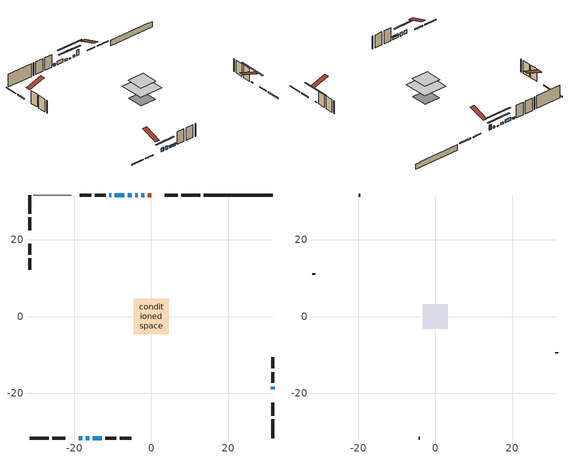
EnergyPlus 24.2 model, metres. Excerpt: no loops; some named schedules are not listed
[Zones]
conditioned space
 floor adiabatic (AdiabaticFloorConstruction): -4.6,-4.6 -4.6,4.6 4.6,4.6 4.6,-4.6 z2.74
 floor foundation (Slab1 construction): -3.1,-3.1 -3.1,3.1 3.1,3.1 3.1,-3.1 z-1.83
 wall outside (RimJoist1 construction): 12.73,31.65 7.82,31.65 / -31.65,-31.65 -26.73,-31.65 / -31.65,31.65 -31.65,26.73 / 31.65,-31.65 31.65,-26.73 z0.3:0.6
 wall outside (RimJoist2 construction): 6.89,31.65 3.52,31.65 / -25.8,-31.65 -22.43,-31.65 / -31.65,25.8 -31.65,22.43 / 31.65,-25.8 31.65,-22.43 z0.3:0.6
 wall outside (AdiabaticWallConstruction 1): -0.01,31.65 -0.87,31.65 z0.3:2.33
 wall outside (AdiabaticWallConstruction): -1.79,31.65 -2.56,31.65 / -5.08,31.65 -6.15,31.65 / -15.22,-31.65 -12.93,-31.65 z0.3:1.06; 31.65,-18.91 31.65,-18.24 / -3.48,31.65 -4.15,31.65 z0.3:0.56; -7.07,31.65 -9.44,31.65 z0.3:1.52; -18.9,-31.65 -17.99,-31.65 / -17.06,-31.65 -16.14,-31.65 z0.3:1.57; -10.37,31.65 -10.98,31.65 z0.3:0.74
 wall outside (Wall1 construction): -11.91,31.65 -14.76,31.65 / -12,-31.65 -9.15,-31.65 / -31.65,18.9 -31.65,16.05 / 31.65,-17.31 31.65,-14.46 z0.3:5.18
 wall outside (Wall2 construction): -15.69,31.65 -18.66,31.65 / -8.22,-31.65 -5.25,-31.65 / -31.65,15.12 -31.65,12.15 / 31.65,-13.53 31.65,-10.56 z0.3:5.18
 wall foundation (FoundationWall1 construction): 13.66,31.65,-1.83 13.66,31.65,0.3 29.85,31.65,0.3 29.85,31.65,0.11 31.65,31.65,0.11 31.65,31.65,-1.83
 wall adiabatic (Wall4 construction): -20.8,31.65 -30.72,31.65 z0.3:5.18
 window (WindowConstruction): -1.8,31.65 -2.56,31.65 z0.3:1.06
 window (WindowConstruction 7): 31.65,-18.9 31.65,-18.24 z0.3:0.55
 window (WindowConstruction 8): -3.49,31.65 -4.15,31.65 z0.3:0.55
 window (WindowConstruction 1): -5.08,31.65 -6.14,31.65 z0.3:1.06
 window (WindowConstruction 2): -7.07,31.65 -9.44,31.65 z0.3:1.52
 window (WindowConstruction 3): -18.9,-31.65 -17.99,-31.65 z0.3:1.57
 window (WindowConstruction 4): -17.06,-31.65 -16.15,-31.65 z0.3:1.57
 window (WindowConstruction 5): -10.37,31.65 -10.98,31.65 z0.3:0.73
 window (WindowConstruction 6): -15.22,-31.65 -12.93,-31.65 z0.3:1.06
 door (Door): -0.01,31.65 -0.87,31.65 z0.3:2.33
 ceiling adiabatic (AdiabaticFloorConstruction): 4.6,-4.6 4.6,4.6 -4.6,4.6 -4.6,-4.6 z2.74
attic - vented
 floor to conditioned space (Floor1 construction Reversed): -3.25,-3.25 -3.25,3.25 3.25,3.25 3.25,-3.25 z5.18
 wall outside (Wall3 construction): -19.59,31.65 -19.87,31.65 / -4.32,-31.65 -4.03,-31.65 / -31.65,11.22 -31.65,10.94 / 31.65,-9.63 31.65,-9.35 z0.3:5.18
 roof outside (Roof1 construction): 0.92,31.65,5.18 0.92,25.31,7.29 2.59,25.31,7.29 2.59,31.65,5.18; -19.83,-31.65,5.18 -19.83,-25.31,7.29 -21.5,-25.31,7.29 -21.5,-31.65,5.18; -31.65,19.83,5.18 -25.31,19.83,7.29 -25.31,21.5,7.29 -31.65,21.5,5.18; 31.65,-19.83,5.18 25.31,-19.83,7.29 25.31,-21.5,7.29 31.65,-21.5,5.18
shading: -5.05,31.65 0.69,31.65 0.69,32.06 -5.05,32.06 z3.55; 31.65,-13.31 31.65,-23.83 32.06,-23.83 32.06,-13.31 z5.48; -9.08,31.65 1.44,31.65 1.44,32.06 -9.08,32.06 z5.48; -8.63,31.65 -2.59,31.65 -2.59,32.06 -8.63,32.06 z3.55; -15.5,-31.65 -21.39,-31.65 -21.39,-32.06 -15.5,-32.06 z4.06; -13.66,-31.65 -19.55,-31.65 -19.55,-32.06 -13.66,-32.06 z4.06; -11.18,31.65 -10.17,31.65 -10.17,32.06 -11.18,32.06 z0.93; -12.73,-31.65 -15.42,-31.65 -15.42,-32.06 -12.73,-32.06 z1.26
[Building]
Building 1: Terrain=Suburbs
[Site:Location]
Erieau AUT_ON: Latitude {deg}=42.25; Longitude {deg}=-81.9; Time Zone {hr}=-5; Elevation {m}=178; Keep Site Location Information=Yes
[Site:GroundTemperature:Shallow]
5.2292, 3.30147, 3.1471, 4.0619, 7.73432, 11.3896, 14.5586, 16.5661, 16.7366, 15.1039, 12.0157, 8.47254
[Site:WaterMainsTemperature]
Calculation Method=Schedule; Temperature Schedule=mains temperature schedule
[Material] Roughness=Rough; Thermal Absorptance=0.9
Name | Thickness {m} | Conductivity {W/m-K} | Density {kg/m3} | Specific Heat {J/kg-K} | Solar Absorptance | Visible Absorptance
asphalt or fiberglass shingles | 0.00635 | 0.162714 | 1121.4 | 1465.45 | 0.4 | 0.4
ceiling loosefill ins | 0.169333 | 0.0480833 | 16.02 | 1046.75 | 0.7 | 0.7
ceiling stud and cavity | 0.1397 | 0.157415 | 65.682 | 1177.47 | 0.7 | 0.7
concrete 4.0 in. | 0.1016 | 1.803125 | 2242.8 | 837.4 | 0.7 | 0.7
concrete 8.0 in. | 0.2032 | 1.803125 | 2242.8 | 837.4 | 0.7 | 0.7
door material | 0.04445 | 0.053851 | 512.64 | 1214.23 | 0.7 | 0.7
exterior vertical ins | 0.0125104 | 0.029427 | 32.04 | 1214.23 | 0.7 | 0.7
floor covering | 0.0127 | 0.0433444 | 54.468 | 1339.84 | 0.6 | 0.6
floor rigid ins; wall rigid ins | 0.512978 | 0.029427 | 32.04 | 1214.23 | 0.7 | 0.7
floor stud and cavity | 0.1397 | 1.75129 | 37.0049 | 1207.88 | 0.7 | 0.7
furniture material conditioned space 1 | 0.1524 | 0.115458 | 640.8 | 1214.23 | 0.6 | 0.6
gypsum board | 0.0127 | 0.160291 | 801 | 837.4 | 0.6 | 0.6
gypsum board 1 | 0.0127 | 0.160291 | 801 | 837.4 | 0.7 | 0.7
osb sheathing 0.5 in. | 0.0127 | 0.115458 | 512.64 | 1214.23 | 0.7 | 0.7
osb sheathing 0.5 in. 1 | 0.0127 | 0.115458 | 512.64 | 1214.23 | 0.4 | 0.4
osb sheathing 0.75 in. | 0.01905 | 0.115458 | 512.64 | 1214.23 | 0.7 | 0.7
osb sheathing 2.0 in. | 0.0508 | 0.115458 | 512.64 | 1214.23 | 0.7 | 0.7
rim joist stud and cavity | 0.0508 | 0.0296939 | 125.044 | 1163.47 | 0.6 | 0.6
wall stud and cavity | 0.1397 | 0.0945631 | 139.0536 | 1170.24 | 0.7 | 0.7
wall stud and cavity 1 | 0.1397 | 0.0950161 | 139.0536 | 1170.24 | 0.7 | 0.7
wall stud and cavity 2 | 0.0889 | 6.9971 | 50.32683 | 1063.81 | 0.6 | 0.6
wall stud and cavity 3 | 0.1397 | 0.0851686 | 139.0536 | 1170.24 | 0.7 | 0.7
wall stud and cavity 4 | 0.0889 | 0.380278 | 52.3479 | 1209.89 | 0.7 | 0.7
wall stud and cavity 5 | 0.0889 | 0.391764 | 83.0341 | 1211.67 | 0.7 | 0.7
wood siding | 0.0254 | 0.102417 | 544.68 | 1172.36 | 0.4 | 0.4
wood siding 1 | 0.00254 | 0.102417 | 544.68 | 1172.36 | 0.4 | 0.4
wood siding 2; wood siding 3; wood siding 4 | 0.0254 | 0.102417 | 544.68 | 1172.36 | 0.7 | 0.7
[WindowMaterial:SimpleGlazingSystem]
Name | U-Factor {W/m2-K} | Solar Heat Gain Coefficient
WindowMaterial | 2.97187 | 0.61
WindowMaterial 1 | 2.95426 | 0.63
WindowMaterial 2 | 2.99571 | 0.57
WindowMaterial 3 | 2.99855 | 0.59
WindowMaterial 4 | 2.93382 | 0.65
WindowMaterial 5 | 3.02751 | 0.54
WindowMaterial 6 | 2.95142 | 0.64
WindowMaterial 7 | 3.09281 | 0.47
[Construction]
AdiabaticFloorConstruction: floor stud and cavity, floor rigid ins, osb sheathing 0.75 in., floor covering
AdiabaticWallConstruction: wood siding 3, wall rigid ins, wall stud and cavity 4, gypsum board
AdiabaticWallConstruction 1: wood siding 4, wall rigid ins, wall stud and cavity 4, gypsum board
Door: door material
Floor1 construction Reversed: gypsum board, ceiling stud and cavity, ceiling loosefill ins
FoundationWall1 construction: concrete 8.0 in., gypsum board 1
furniture construction conditioned space 1: furniture material conditioned space 1
PartitionWallConstruction: gypsum board, wall stud and cavity 5, gypsum board
RimJoist1 construction; RimJoist2 construction: wood siding 2, osb sheathing 2.0 in., rim joist stud and cavity
Roof1 construction: asphalt or fiberglass shingles
Slab1 construction: concrete 4.0 in.
Wall1 construction: wood siding, osb sheathing 0.5 in., wall stud and cavity, gypsum board
Wall2 construction: wood siding, osb sheathing 0.5 in., wall stud and cavity 1, gypsum board
Wall3 construction: wood siding 1, wall stud and cavity 2
Wall4 construction: osb sheathing 0.5 in. 1, wall stud and cavity 3, gypsum board
WindowConstruction: WindowMaterial
WindowConstruction 1: WindowMaterial 1
WindowConstruction 2: WindowMaterial 2
WindowConstruction 3: WindowMaterial 3
WindowConstruction 4: WindowMaterial 4
WindowConstruction 5: WindowMaterial 5
WindowConstruction 6: WindowMaterial 6
WindowConstruction 7; WindowConstruction 8: WindowMaterial 7
[Zone] Multiplier=1; Part of Total Floor Area=Yes
Name | Volume {m3}
attic - vented | 14.5306
conditioned space | 300.8
[Space]
Name | Zone | Volume {m3}
attic - vented 1 | attic - vented | 14.5306
conditioned space 1 | conditioned space | 300.8
[ZoneInfiltration:EffectiveLeakageArea]
infil attic - vented 1: Zone or Space=attic - vented 1; Schedule=Always On Discrete; Effective Air Leakage Area {cm2}=2033.28; Stack Coefficient=0.000486064; Wind Coefficient=1.48959e-05
[ZoneMixing]
whole house fan mix: Zone or Space=attic - vented; Schedule=Always On Continuous; Design Flow Rate Calculation Method=Flow/Zone; Design Flow Rate {m3/s}=0; Source Zone or Space=conditioned space
[SurfaceProperty:ExposedFoundationPerimeter]
Slab1: Exposed Perimeter Calculation Method=TotalExposedPerimeter; Total Exposed Perimeter {m}=17.983
[InternalMass] Zone or ZoneList=conditioned space; Space or SpaceList=conditioned space 1
Name | Construction | Surface Area {m2}
furniture mass conditioned space 1 | furniture construction conditioned space 1 | 49.2799
partition wall mass | PartitionWallConstruction | 123.2
[Lights]
interior lighting: Zone or ZoneList or Space or SpaceList=conditioned space 1; Schedule=interior lighting schedule; Design Level Calculation Method=LightingLevel; Lighting Level {W}=343.2; Return Air Fraction=0; Fraction Radiant=0.6; Fraction Visible=0.2; Fraction Replaceable=1
[People]
occupants: Zone or ZoneList or Space or SpaceList=conditioned space 1; Number of People Schedule=occupants schedule; Number of People Calculation Method=People; Number of People=3; Fraction Radiant=0.314171; Sensible Heat Fraction=0.56303; Activity Level Schedule=occupants activity schedule; Carbon Dioxide Generation Rate {m3/s-W}=0; Enable ASHRAE 55 Comfort Warnings=No; Mean Radiant Temperature Calculation Type=EnclosureAveraged
[ElectricEquipment] Zone or ZoneList or Space or SpaceList=conditioned space 1; Design Level Calculation Method=EquipmentLevel
Name | Schedule | Design Level {W} | Fraction Latent | Fraction Radiant | Fraction Lost
clothes dryer | clothes dryer schedule | 140.772 | 0.015 | 0.081 | 0.85
clothes washer | clothes washer schedule | 32.1985 | 0.03 | 0.162 | 0.7
cooking range | cooking range schedule | 208.969 | 0.08 | 0.432 | 0.2
dishwasher | dishwasher schedule | 66.8632 | 0.3 | 0.18 | 0.4
fridge | fridge schedule | 72.9452 | 0 | 0.6 | 0
mech vent bath fan 0 | mech vent bath fan 0 schedule | 43 | 0 | 0 | 1
mech vent house fan | mech vent house fan schedule | 0 | 0 | 0 | 1
mech vent house fan cfis | mech vent house fan cfis schedule | 0 | 0 | 0 | 0
mech vent range fan 0 | mech vent range fan 0 schedule | 43 | 0 | 0 | 1
misc plug loads | misc plug loads schedule | 494.7 | 0.045 | 0.513 | 0.1
whole house fan | Always On Discrete | 0 | 0 | 0 | 1
[OtherEquipment] Zone or ZoneList or Space or SpaceList=conditioned space 1; Design Level Calculation Method=EquipmentLevel
Name | Fuel Type | Schedule | Design Level {W} | Fraction Latent | Fraction Radiant | Fraction Lost
clothes dryer 1 | Electricity | clothes dryer schedule | 0 | 0.015 | 0.081 | 0.85
cooking range 1 | Electricity | cooking range schedule | 0 | 0.08 | 0.432 | 0.2
general water use latent | None | general water use schedule | 59.3978 | 1 | 0 | 0
general water use sensible | None | general water use schedule | -58.539 | 0 | 0.6 | 0
mech vent house fan latent load | None | Always On Discrete | 0 | 1 | 0 | 0
mech vent house fan sensible load | None | Always On Discrete | 0 | 0 | 0 | 0
water heater energy adjustment1 | NaturalGas | Always On Discrete | 0.01 | 0 | 0 | 1
[ZoneInfiltration:DesignFlowRate] Zone or ZoneList or Space or SpaceList=conditioned space 1; Schedule=Always On Discrete; Design Flow Rate Calculation Method=Flow/Zone; Design Flow Rate {m3/s}=0
infil flow; natural vent flow; whole house fan flow
[AvailabilityManager:Scheduled]
central ac and furnace airloop Availability Manager: Schedule=Always On Discrete
[Foundation:Kiva]
Foundation Kiva 1: Initial Indoor Air Temperature {C}=18; Wall Height Above Grade {m}=0.300015; Wall Depth Below Slab {m}=0.2032; Custom Block Material Name 1=exterior vertical ins; Custom Block Depth 1 {m}=2.13; Custom Block X Position 1 {m}=0.2159; Custom Block Z Position 1 {m}=0
[Foundation:Kiva:Settings]
Soil Conductivity {W/m-K}=0.849921; Soil Density {kg/m3}=1842.3; Soil Specific Heat {J/kg-K}=418.7; Ground Solar Absorptivity=0.9; Ground Thermal Absorptivity=0.9; Ground Surface Roughness {m}=0.03; Far-Field Width {m}=40; Deep-Ground Boundary Condition=ZeroFlux; Deep-Ground Depth {m}=40; Minimum Cell Dimension {m}=0.2; Maximum Cell Growth Coefficient=3; Simulation Timestep=Timestep
[Exterior:Lights]
exterior lighting: Schedule=exterior lighting schedule; Design Level {W}=75.6
[EnergyManagementSystem:GlobalVariable]
central_ac_and_furnace_airloop_Fan_RTF
infil_program_Qfan
infil_program_Qinf
natural_vent_program_Qnv
natural_vent_program_Qwhf
[EnergyManagementSystem:Sensor]
Name | Output:Variable or Output:Meter Index Key | Output:Variable or Output:Meter
airflow_gain | infil flow | Infiltration Sensible Heat Gain Energy
airflow_gain_1 | natural vent flow | Infiltration Sensible Heat Gain Energy
airflow_gain_2 | whole house fan flow | Infiltration Sensible Heat Gain Energy
airflow_loss | infil flow | Infiltration Sensible Heat Loss Energy
airflow_loss_1 | natural vent flow | Infiltration Sensible Heat Loss Energy
airflow_loss_2 | whole house fan flow | Infiltration Sensible Heat Loss Energy
clg_load_cond |  | Cooling:EnergyTransfer:Zone:CONDITIONED SPACE
clg_sp_s; clg_sp_s_1 | cooling setpoint | Schedule Value
clothes_dryer_exhaust_0_sch_s | clothes dryer exhaust 0 schedule | Schedule Value
cool_season | cooling season schedule | Schedule Value
htg_load_cond |  | Heating:EnergyTransfer:Zone:CONDITIONED SPACE
htg_sp_s; htg_sp_s_1 | heating setpoint | Schedule Value
ig_ee_conv | clothes dryer | Electric Equipment Convective Heating Energy
ig_ee_conv_2 | cooking range | Electric Equipment Convective Heating Energy
ig_ee_conv_4 | fridge | Electric Equipment Convective Heating Energy
ig_ee_conv_5 | misc plug loads | Electric Equipment Convective Heating Energy
ig_ee_conv_6 | whole house fan | Electric Equipment Convective Heating Energy
ig_ee_rad | clothes dryer | Electric Equipment Radiant Heating Energy
ig_ee_rad_2 | cooking range | Electric Equipment Radiant Heating Energy
ig_ee_rad_4 | fridge | Electric Equipment Radiant Heating Energy
ig_ee_rad_5 | misc plug loads | Electric Equipment Radiant Heating Energy
ig_ee_rad_6 | whole house fan | Electric Equipment Radiant Heating Energy
ig_lgt_conv | interior lighting | Lights Convective Heating Energy
ig_lgt_rad | interior lighting | Lights Radiant Heating Energy
ig_lgt_vis | interior lighting | Lights Visible Radiation Heating Energy
ig_oe_conv | clothes dryer 1 | Other Equipment Convective Heating Energy
ig_oe_conv_1 | cooking range 1 | Other Equipment Convective Heating Energy
ig_oe_conv_2 | general water use latent | Other Equipment Convective Heating Energy
ig_oe_conv_3 | general water use sensible | Other Equipment Convective Heating Energy
ig_oe_conv_4 | water heater energy adjustment1 | Other Equipment Convective Heating Energy
ig_oe_rad | clothes dryer 1 | Other Equipment Radiant Heating Energy
ig_oe_rad_1 | cooking range 1 | Other Equipment Radiant Heating Energy
ig_oe_rad_2 | general water use latent | Other Equipment Radiant Heating Energy
ig_oe_rad_3 | general water use sensible | Other Equipment Radiant Heating Energy
ig_oe_rad_4 | water heater energy adjustment1 | Other Equipment Radiant Heating Energy
ig_ppl_conv | occupants | People Convective Heating Energy
ig_ppl_rad | occupants | People Radiant Heating Energy
im_conv | furniture mass conditioned space 1 | Surface Inside Face Convection Heat Gain Energy
im_conv_1 | partition wall mass | Surface Inside Face Convection Heat Gain Energy
im_ig | furniture mass conditioned space 1 | Surface Inside Face Internal Gains Radiation Heat Gain Energy
im_ig_1 | partition wall mass | Surface Inside Face Internal Gains Radiation Heat Gain Energy
im_lgt | furniture mass conditioned space 1 | Surface Inside Face Lights Radiation Heat Gain Energy
im_lgt_1 | partition wall mass | Surface Inside Face Lights Radiation Heat Gain Energy
im_sol | furniture mass conditioned space 1 | Surface Inside Face Solar Radiation Heat Gain Energy
im_sol_1 | partition wall mass | Surface Inside Face Solar Radiation Heat Gain Energy
im_surf | furniture mass conditioned space 1 | Surface Inside Face Net Surface Thermal Radiation Heat Gain Energy
im_surf_1 | partition wall mass | Surface Inside Face Net Surface Thermal Radiation Heat Gain Energy
mech_vent_bath_fan_0_sch_s | mech vent bath fan 0 schedule | Schedule Value
mech_vent_range_fan_0_sch_s | mech vent range fan 0 schedule | Schedule Value
mv_conv | mech vent bath fan 0 | Electric Equipment Convective Heating Energy
mv_conv_1 | mech vent house fan | Electric Equipment Convective Heating Energy
mv_conv_2 | mech vent house fan cfis | Electric Equipment Convective Heating Energy
mv_conv_3 | mech vent range fan 0 | Electric Equipment Convective Heating Energy
mv_conv_4 | mech vent house fan latent load | Other Equipment Convective Heating Energy
mv_conv_5 | mech vent house fan sensible load | Other Equipment Convective Heating Energy
mv_rad | mech vent bath fan 0 | Electric Equipment Radiant Heating Energy
mv_rad_1 | mech vent house fan | Electric Equipment Radiant Heating Energy
mv_rad_2 | mech vent house fan cfis | Electric Equipment Radiant Heating Energy
mv_rad_3 | mech vent range fan 0 | Electric Equipment Radiant Heating Energy
mv_rad_4 | mech vent house fan latent load | Other Equipment Radiant Heating Energy
mv_rad_5 | mech vent house fan sensible load | Other Equipment Radiant Heating Energy
natural_vent_s | natural vent schedule | Schedule Value
out_pb_s |  | Site Outdoor Air Barometric Pressure
out_wt_s |  | Site Outdoor Air Humidity Ratio
site_vw_s |  | Site Wind Speed
ss_back_out | Window1 | Surface Window Shortwave from Zone Back Out Window Heat Transfer Rate
ss_back_out_1 | Window10 | Surface Window Shortwave from Zone Back Out Window Heat Transfer Rate
ss_back_out_2 | Window11 | Surface Window Shortwave from Zone Back Out Window Heat Transfer Rate
ss_back_out_3 | Window2 | Surface Window Shortwave from Zone Back Out Window Heat Transfer Rate
ss_back_out_4 | Window3 | Surface Window Shortwave from Zone Back Out Window Heat Transfer Rate
ss_back_out_5 | Window4 | Surface Window Shortwave from Zone Back Out Window Heat Transfer Rate
ss_back_out_6 | Window6 | Surface Window Shortwave from Zone Back Out Window Heat Transfer Rate
ss_back_out_7 | Window7 | Surface Window Shortwave from Zone Back Out Window Heat Transfer Rate
ss_back_out_8 | Window8 | Surface Window Shortwave from Zone Back Out Window Heat Transfer Rate
ss_conv | Door1 | Surface Inside Face Convection Heat Gain Energy
ss_conv_1 | Window1 | Surface Inside Face Convection Heat Gain Energy
ss_conv_2 | Window10 | Surface Inside Face Convection Heat Gain Energy
ss_conv_3 | Window11 | Surface Inside Face Convection Heat Gain Energy
ss_conv_4 | Window2 | Surface Inside Face Convection Heat Gain Energy
ss_conv_5 | Window3 | Surface Inside Face Convection Heat Gain Energy
ss_conv_6 | Window4 | Surface Inside Face Convection Heat Gain Energy
ss_conv_7 | Window6 | Surface Inside Face Convection Heat Gain Energy
ss_conv_8 | Window7 | Surface Inside Face Convection Heat Gain Energy
ss_conv_9 | Window8 | Surface Inside Face Convection Heat Gain Energy
ss_ig | Door1 | Surface Inside Face Internal Gains Radiation Heat Gain Energy
ss_ig_1 | Window1 | Surface Inside Face Internal Gains Radiation Heat Gain Energy
ss_ig_2 | Window10 | Surface Inside Face Internal Gains Radiation Heat Gain Energy
ss_ig_3 | Window11 | Surface Inside Face Internal Gains Radiation Heat Gain Energy
ss_ig_4 | Window2 | Surface Inside Face Internal Gains Radiation Heat Gain Energy
ss_ig_5 | Window3 | Surface Inside Face Internal Gains Radiation Heat Gain Energy
ss_ig_6 | Window4 | Surface Inside Face Internal Gains Radiation Heat Gain Energy
ss_ig_7 | Window6 | Surface Inside Face Internal Gains Radiation Heat Gain Energy
ss_ig_8 | Window7 | Surface Inside Face Internal Gains Radiation Heat Gain Energy
ss_ig_9 | Window8 | Surface Inside Face Internal Gains Radiation Heat Gain Energy
ss_lgt | Door1 | Surface Inside Face Lights Radiation Heat Gain Energy
ss_sol | Door1 | Surface Inside Face Solar Radiation Heat Gain Energy
ss_surf | Door1 | Surface Inside Face Net Surface Thermal Radiation Heat Gain Energy
ss_surf_1 | Window1 | Surface Inside Face Net Surface Thermal Radiation Heat Gain Energy
ss_surf_2 | Window10 | Surface Inside Face Net Surface Thermal Radiation Heat Gain Energy
ss_surf_3 | Window11 | Surface Inside Face Net Surface Thermal Radiation Heat Gain Energy
ss_surf_4 | Window2 | Surface Inside Face Net Surface Thermal Radiation Heat Gain Energy
ss_surf_5 | Window3 | Surface Inside Face Net Surface Thermal Radiation Heat Gain Energy
ss_surf_6 | Window4 | Surface Inside Face Net Surface Thermal Radiation Heat Gain Energy
ss_surf_7 | Window6 | Surface Inside Face Net Surface Thermal Radiation Heat Gain Energy
ss_surf_8 | Window7 | Surface Inside Face Net Surface Thermal Radiation Heat Gain Energy
ss_surf_9 | Window8 | Surface Inside Face Net Surface Thermal Radiation Heat Gain Energy
ss_trans_in | Window1 | Surface Window Transmitted Solar Radiation Rate
ss_trans_in_1 | Window10 | Surface Window Transmitted Solar Radiation Rate
ss_trans_in_2 | Window11 | Surface Window Transmitted Solar Radiation Rate
ss_trans_in_3 | Window2 | Surface Window Transmitted Solar Radiation Rate
ss_trans_in_4 | Window3 | Surface Window Transmitted Solar Radiation Rate
ss_trans_in_5 | Window4 | Surface Window Transmitted Solar Radiation Rate
ss_trans_in_6 | Window6 | Surface Window Transmitted Solar Radiation Rate
ss_trans_in_7 | Window7 | Surface Window Transmitted Solar Radiation Rate
ss_trans_in_8 | Window8 | Surface Window Transmitted Solar Radiation Rate
ss_trans_out | Window1 | Surface Inside Face Initial Transmitted Diffuse Transmitted Out Window Solar Radiation Rate
ss_trans_out_1 | Window10 | Surface Inside Face Initial Transmitted Diffuse Transmitted Out Window Solar Radiation Rate
ss_trans_out_2 | Window11 | Surface Inside Face Initial Transmitted Diffuse Transmitted Out Window Solar Radiation Rate
ss_trans_out_3 | Window2 | Surface Inside Face Initial Transmitted Diffuse Transmitted Out Window Solar Radiation Rate
ss_trans_out_4 | Window3 | Surface Inside Face Initial Transmitted Diffuse Transmitted Out Window Solar Radiation Rate
ss_trans_out_5 | Window4 | Surface Inside Face Initial Transmitted Diffuse Transmitted Out Window Solar Radiation Rate
ss_trans_out_6 | Window6 | Surface Inside Face Initial Transmitted Diffuse Transmitted Out Window Solar Radiation Rate
ss_trans_out_7 | Window7 | Surface Inside Face Initial Transmitted Diffuse Transmitted Out Window Solar Radiation Rate
ss_trans_out_8 | Window8 | Surface Inside Face Initial Transmitted Diffuse Transmitted Out Window Solar Radiation Rate
s_conv | Floor1 | Surface Inside Face Convection Heat Gain Energy
s_conv_1 | FoundationWall1 | Surface Inside Face Convection Heat Gain Energy
s_conv_10 | RimJoist2:270 | Surface Inside Face Convection Heat Gain Energy
s_conv_11 | RimJoist2:90 | Surface Inside Face Convection Heat Gain Energy
s_conv_12 | Slab1 | Surface Inside Face Convection Heat Gain Energy
s_conv_13 | Wall1:0 | Surface Inside Face Convection Heat Gain Energy
s_conv_14 | Wall1:180 | Surface Inside Face Convection Heat Gain Energy
s_conv_15 | Wall1:270 | Surface Inside Face Convection Heat Gain Energy
s_conv_16 | Wall1:90 | Surface Inside Face Convection Heat Gain Energy
s_conv_17 | Wall2:0 | Surface Inside Face Convection Heat Gain Energy
s_conv_18 | Wall2:180 | Surface Inside Face Convection Heat Gain Energy
s_conv_19 | Wall2:270 | Surface Inside Face Convection Heat Gain Energy
s_conv_2 | inferred conditioned ceiling | Surface Inside Face Convection Heat Gain Energy
s_conv_20 | Wall2:90 | Surface Inside Face Convection Heat Gain Energy
s_conv_21 | Wall4 | Surface Inside Face Convection Heat Gain Energy
s_conv_3 | inferred conditioned floor | Surface Inside Face Convection Heat Gain Energy
s_conv_4 | RimJoist1:0 | Surface Inside Face Convection Heat Gain Energy
s_conv_5 | RimJoist1:180 | Surface Inside Face Convection Heat Gain Energy
s_conv_6 | RimJoist1:270 | Surface Inside Face Convection Heat Gain Energy
s_conv_7 | RimJoist1:90 | Surface Inside Face Convection Heat Gain Energy
s_conv_8 | RimJoist2:0 | Surface Inside Face Convection Heat Gain Energy
s_conv_9 | RimJoist2:180 | Surface Inside Face Convection Heat Gain Energy
s_ig | Floor1 | Surface Inside Face Internal Gains Radiation Heat Gain Energy
s_ig_1 | FoundationWall1 | Surface Inside Face Internal Gains Radiation Heat Gain Energy
s_ig_10 | RimJoist2:270 | Surface Inside Face Internal Gains Radiation Heat Gain Energy
s_ig_11 | RimJoist2:90 | Surface Inside Face Internal Gains Radiation Heat Gain Energy
s_ig_12 | Slab1 | Surface Inside Face Internal Gains Radiation Heat Gain Energy
s_ig_13 | Wall1:0 | Surface Inside Face Internal Gains Radiation Heat Gain Energy
s_ig_14 | Wall1:180 | Surface Inside Face Internal Gains Radiation Heat Gain Energy
s_ig_15 | Wall1:270 | Surface Inside Face Internal Gains Radiation Heat Gain Energy
s_ig_16 | Wall1:90 | Surface Inside Face Internal Gains Radiation Heat Gain Energy
s_ig_17 | Wall2:0 | Surface Inside Face Internal Gains Radiation Heat Gain Energy
s_ig_18 | Wall2:180 | Surface Inside Face Internal Gains Radiation Heat Gain Energy
s_ig_19 | Wall2:270 | Surface Inside Face Internal Gains Radiation Heat Gain Energy
s_ig_2 | inferred conditioned ceiling | Surface Inside Face Internal Gains Radiation Heat Gain Energy
s_ig_20 | Wall2:90 | Surface Inside Face Internal Gains Radiation Heat Gain Energy
s_ig_21 | Wall4 | Surface Inside Face Internal Gains Radiation Heat Gain Energy
s_ig_3 | inferred conditioned floor | Surface Inside Face Internal Gains Radiation Heat Gain Energy
s_ig_4 | RimJoist1:0 | Surface Inside Face Internal Gains Radiation Heat Gain Energy
